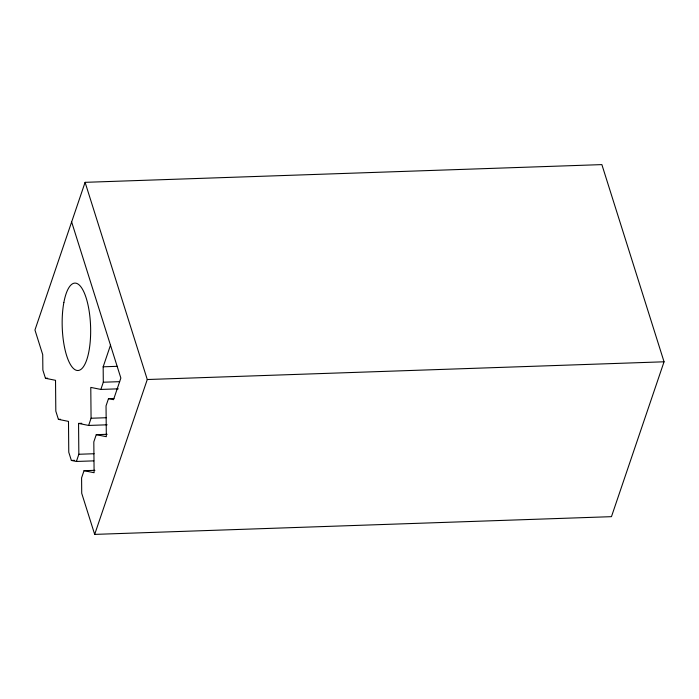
<?xml version="1.0" encoding="UTF-8"?>
<svg xmlns="http://www.w3.org/2000/svg" width="699" height="699" viewBox="0 0 699 699"><rect width="100%" height="100%" fill="white"/><g stroke="black" fill="none" stroke-linecap="round" stroke-linejoin="round"><path stroke-width="1.05" d="M94.907 470.322L84.029 470.689L81.582 477.898L81.722 493.311L94.68 534.394L611.459 516.666L664.05 361.794L601.874 164.606L85.095 182.334L34.95 330.007L42.718 354.655L42.866 370.068L45.452 378.29L55.527 380.317L55.815 411.152L58.41 419.365L68.485 421.392L68.773 452.236L71.359 460.449L76.401 461.462L93.806 460.868M76.401 461.462L78.847 454.263L78.559 423.419L88.633 425.446L91.071 418.247L90.783 387.403L100.857 389.43L103.303 382.222L103.164 366.809L110.494 345.192M107.139 434.306L96.252 434.673L93.815 441.882L94.103 472.716L84.029 470.689M113.928 398.474L108.485 398.657L106.038 405.866L106.327 436.7L96.252 434.673M94.68 534.394L147.271 379.522L85.095 182.334M103.164 366.809L117.301 366.32M45.452 378.29L47.637 378.211M147.271 379.522L664.05 361.794M103.303 382.222L119.625 381.663M100.857 389.43L118.271 388.836M58.41 419.365L60.586 419.295M91.071 418.247L106.309 417.722M78.559 423.419L81.818 423.306M88.633 425.446L107.122 424.809M78.847 454.263L94.077 453.738M71.359 460.449L74.627 460.335M108.485 398.657L113.526 399.671L120.857 378.063L71.639 221.95M63.854 302.51A43.731 14.181 88 0 0 76.803 370.409A43.731 14.181 88 0 0 88.528 307.473A43.731 14.181 88 0 0 63.854 302.51"/></g></svg>
